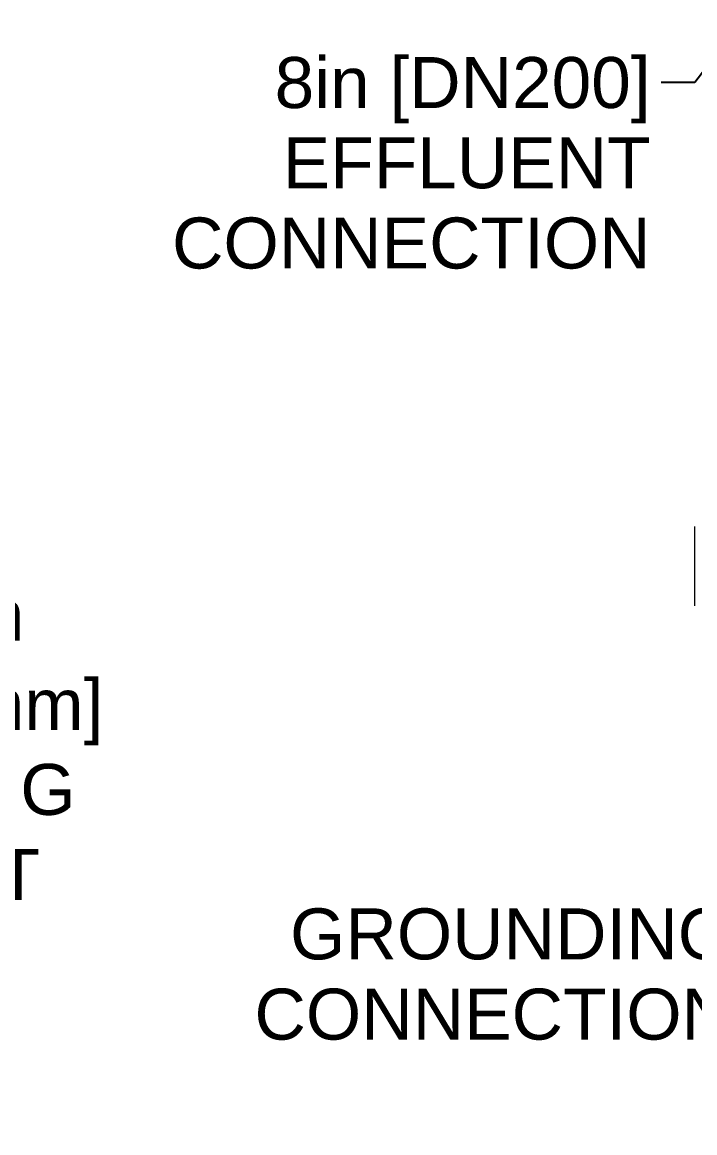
# Model space of a CAD drawing. Header units: inches. Extents: x 19 to 503, y 7 to 322.
# Drawn here: x 328.95 to 358.64, y 84.49 to 133.51 of the extents above; entities that cross this region are included whole.
import ezdxf

# ---------------------------------------------------------------- set-up
doc = ezdxf.new("R2010")
doc.units = ezdxf.units.IN
doc.header["$LTSCALE"] = 15
doc.header["$MEASUREMENT"] = 0
for name, color, linetype, lineweight in [('Dimension (ANSI)', 7, 'Continuous', 25), ('Symbol (ANSI)', 7, 'Continuous', 25), ('Visible (ANSI)', 7, 'Continuous', 50)]:
    doc.layers.add(name, color=color, linetype=linetype, lineweight=lineweight)
doc.styles.add('MEMCOR Medium', font='arial.ttf')
doc.dimstyles.new('Default (ANSI)', dxfattribs={"dimscale": 15, "dimtxt": 0.15, "dimasz": 0.098425, "dimexe": 0.125, "dimexo": 0.0625, "dimgap": 0.031496, "dimtad": 0, "dimtih": 1, "dimtoh": 1, "dimdec": 4, "dimrnd": 1e-08, "dimzin": 3, "dimdsep": 46, "dimlunit": 5, "dimtxsty": 'MEMCOR Medium', "dimcen": 0.09, "dimdle": 0.393701, "dimclrd": 256, "dimclre": 256, "dimclrt": 256, "dimadec": 0, "dimazin": 1, "dimtfac": 0.8, "dimtofl": 0, "dimtmove": 0, "dimatfit": 3, "dimfxl": 1, "dimfrac": 1, "dimtolj": 1, "dimtzin": 4, "dimlwd": -1, "dimlwe": -1, "dimarcsym": 0})
doc.dimstyles.new('Default (ANSI)$7', dxfattribs={"dimscale": 15, "dimtxt": 0.15, "dimasz": 0.098425, "dimexe": 0.125, "dimexo": 0.0625, "dimgap": 0.031496, "dimtad": 0, "dimtih": 1, "dimtoh": 1, "dimdec": 4, "dimrnd": 1e-08, "dimzin": 3, "dimdsep": 46, "dimlunit": 5, "dimtxsty": 'MEMCOR Medium', "dimcen": 0.09, "dimdle": 0.393701, "dimclrd": 256, "dimclre": 256, "dimclrt": 256, "dimadec": 0, "dimazin": 1, "dimtfac": 0.8, "dimtofl": 0, "dimtmove": 0, "dimatfit": 3, "dimfxl": 1, "dimfrac": 1, "dimtolj": 1, "dimtzin": 4, "dimlwd": -1, "dimlwe": -1, "dimarcsym": 0})

# ---------------------------------------------------------------- blocks, each defined once
blk = doc.blocks.new('*D25')
at = {"layer": 'Defpoints', "color": 0, "transparency": 16777216}
for p in [(386.221, 149.759), (323.798, 58.491), (366.633, 58.491)]:
    blk.add_point(p, dxfattribs=at)
at = {"layer": 'Dimension (ANSI)', "transparency": 16777216}
for p, q in [((385.283, 149.759), (321.923, 149.759)), ((323.798, 148.283), (323.798, 114.595)), ((323.798, 59.968), (323.798, 95.474)), ((365.695, 58.491), (321.923, 58.491))]:
    blk.add_line(p, q, dxfattribs=at)
for points in [[(323.552, 148.283), (324.045, 148.283), (323.798, 149.759)], [(323.552, 59.968), (324.045, 59.968), (323.798, 58.491)]]:
    blk.add_solid(points, dxfattribs=at)
at = {"layer": 'Dimension (ANSI)', "transparency": 16777216, "char_height": 2.25, "attachment_point": 5, "style": 'MEMCOR Medium'}
for s, insert in [('\\A1; \\fArial|b0|i0;\\H2.2500;91{\\H0.8x;\\S1#4;} in', (323.798, 107.33)), ('\\A1;[2318.2 mm]{\\P\\fArial|b0|i0;\\H2.2500;SHIPPING\\P\\fArial|b0|i0;\\H2.2500;HEIGHT\\P\\fArial|b0|i0;\\H2.2500;REF.}', (323.798, 97.769))]:
    blk.add_mtext(s, dxfattribs=dict(at, insert=insert))

msp = doc.modelspace()

# ---------------------------------------------------------------- linework, layer by layer
at = {"layer": 'Visible (ANSI)', "linetype": 'Continuous', "lineweight": 18}
msp.add_line((358.637591, 107.74437), (358.637591, 111.24437), dxfattribs=at)

# ---------------------------------------------------------------- texts
at = {"layer": 'Symbol (ANSI)', "char_height": 2.25000007, "width": 21.13491015, "attachment_point": 3, "line_spacing_factor": 0.944221, "style": 'MEMCOR Medium'}
for s, insert in [('\\fArial|b0|i0;8in [DN200] \\P\\fArial|b0|i0;EFFLUENT\\P\\fArial|b0|i0;CONNECTION', (356.687296, 131.972036)), ('\\fArial|b0|i0;GROUNDING\\P\\fArial|b0|i0;CONNECTION', (360.326752, 94.392699))]:
    msp.add_mtext(s, dxfattribs=dict(at, insert=insert))

# ---------------------------------------------------------------- dimensions: what is measured, and where the dimension line sits
at = {"layer": 'Dimension (ANSI)'}
dim = msp.add_linear_dim(base=(323.79848, 58.49137), p1=(386.220553, 149.75937), p2=(366.632903, 58.49137), angle=90, text=' \\fArial|b0|i0;\\H2.2500;<> in\\X[2318.2 mm]{\\P\\fArial|b0|i0;\\H2.2500;SHIPPING\\P\\fArial|b0|i0;\\H2.2500;HEIGHT\\P\\fArial|b0|i0;\\H2.2500;REF.}', dimstyle='Default (ANSI)', override={"dimgap": 0.031496, "dimdec": 4, "dimpost": '', "dimtol": 0, "dimlim": 0, "dimtp": 0, "dimtm": 0, "dimtdec": 2, "dimatfit": 1}, dxfattribs=at)
dim.commit()
dim.dimension.update_dxf_attribs({"geometry": '*D25', "text_midpoint": (323.79848, 105.034321), "dimtype": 160})

# ---------------------------------------------------------------- leaders
at = {"layer": 'Symbol (ANSI)', "annotation_type": 0, "has_hookline": 1, "hookline_direction": 1, "text_width": 20.715042}
for points in [[(367.419297, 142.36937), (358.636115, 130.847036), (357.159737, 130.847036)], [(373.19157, 79.79637), (362.275571, 93.267699), (360.799193, 93.267699)]]:
    msp.add_leader(points, dimstyle='Default (ANSI)$7', override={"dimtad": 0}, dxfattribs=at)

doc.saveas('drawing.dxf')
